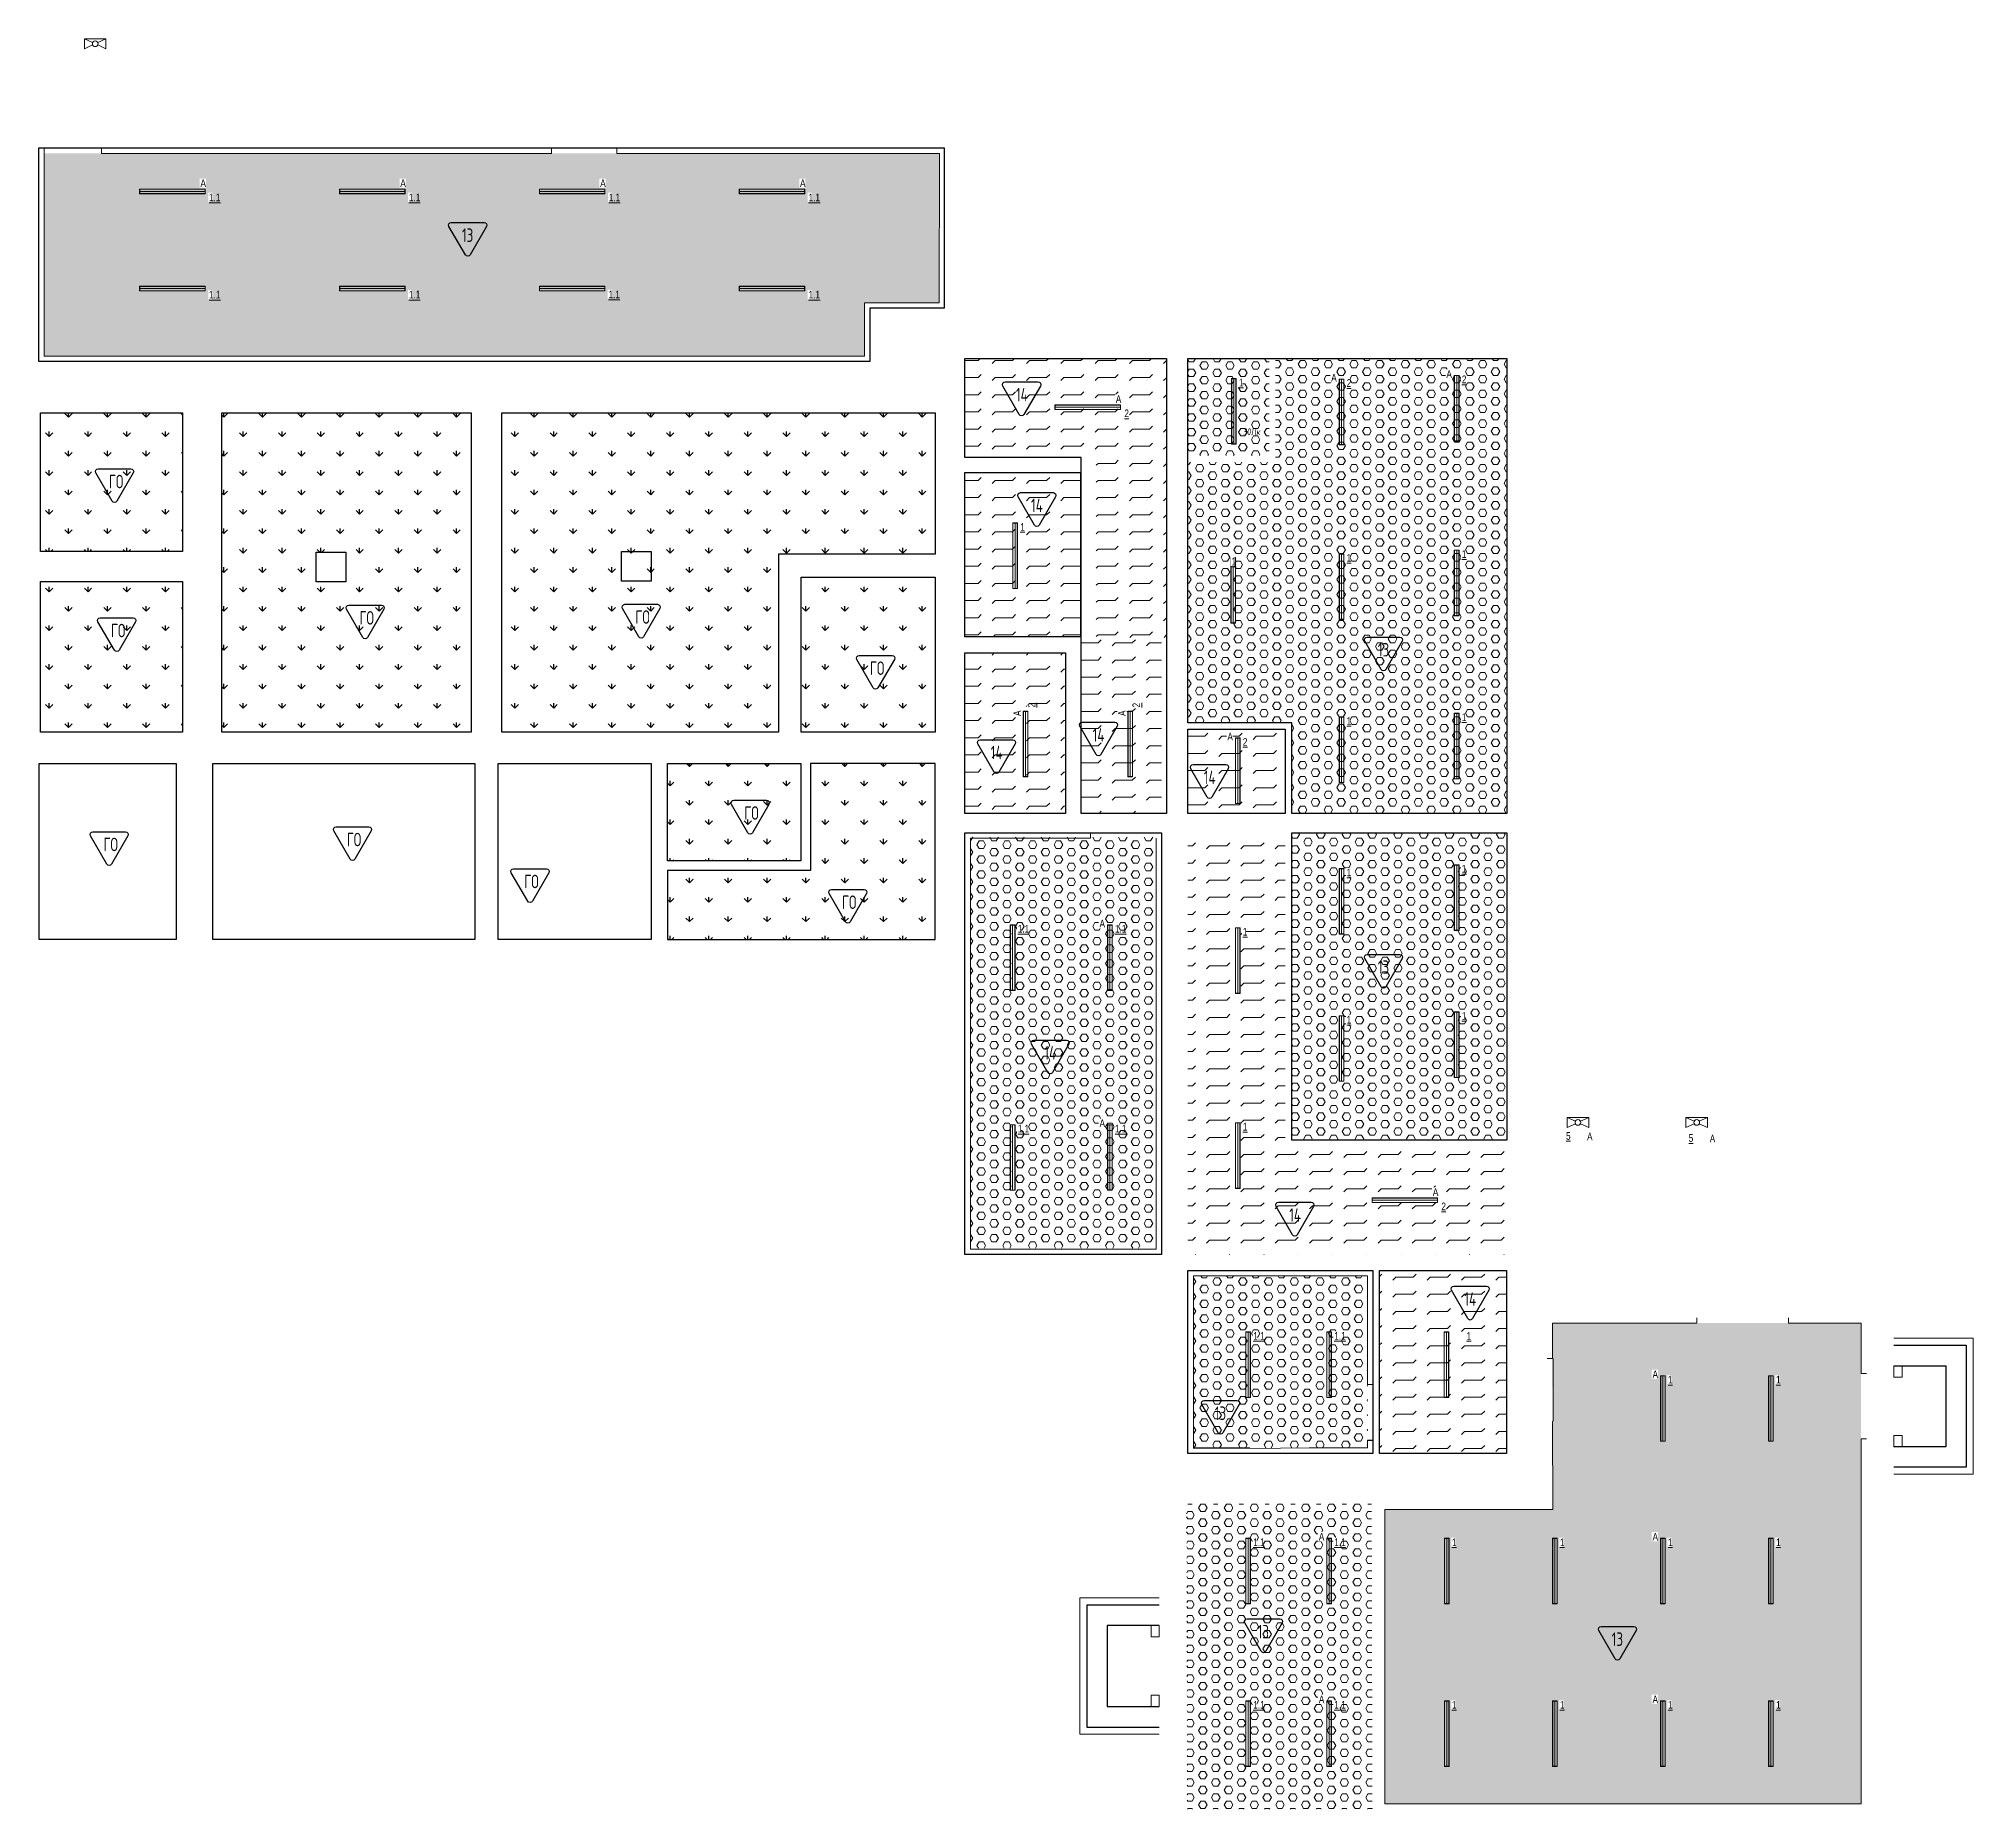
# Model space of a CAD drawing. Header units: millimetres. Extents: x -510890 to 418982, y -118257 to 141350.
# Drawn here: x -312348 to -276532, y 55407 to 88191 of the extents above; entities that cross this region are included whole.
import ezdxf

# ---------------------------------------------------------------- set-up
doc = ezdxf.new("R2010")
doc.units = ezdxf.units.MM
for name, color, linetype, lineweight in [('1 этаж тонкие линии!', 250, 'Continuous', 0), ('_ЭОМ_ОБЩ_Освещение_текст', 250, 'Continuous', 18), ('_ЭОМ_ОБЩ_Освещение_текст тип светильника', 172, 'Continuous', 50), ('_ЭОМ_светильник А', 1, 'Continuous', 35), ('_ЭОМ_светильник Р', 4, 'Continuous', 35), ('АР_МосжилНии_Стены', 202, 'Continuous', 30), ('АР_тонкая линия', 250, 'Continuous', 0), ('Подвал', 250, 'Continuous', 30)]:
    doc.layers.add(name, color=color, linetype=linetype, lineweight=lineweight)
doc.layers.add('X-ref Light', color=250, linetype='Continuous')
doc.layers.add('АР_1_ПЛИНТУС', color=7, linetype='Continuous', true_color=0x76bcab)
doc.layers.add('АР_Потолок_Покраска', color=7, linetype='Continuous', lineweight=5, true_color=0x007399)
doc.layers.get('X-ref Light').off()
doc.styles.add('ISOCPEUR', font='isocpeur.ttf', dxfattribs={"height": 800})
doc.styles.add('ISOCUPER', font='isocpeur.ttf', dxfattribs={"width": 0.85, "oblique": 7})
doc.styles.add('ГОСТ', font='cad.shx', dxfattribs={"width": 0.8})

# ---------------------------------------------------------------- blocks, each defined once
blk = doc.blocks.new('ORIO LINE')
at = {"color": 0, "linetype": 'ByBlock', "lineweight": -2}
for p, q in [((-594, -4), (-594, 84)), ((-594, 84), (621, 84)), ((-590, 0), (-590, 80)), ((-590, 80), (617, 80)), ((617, 0), (-590, 0)), ((617, 80), (617, 0)), ((621, 84), (621, -4)), ((621, -4), (-594, -4))]:
    blk.add_line(p, q, dxfattribs=at)
blk.add_lwpolyline([(-590, 40), (617, 40)], dxfattribs=at)
blk = doc.blocks.new('ЭКРАН 9ВТ')
at = {"color": 0, "linetype": 'ByBlock', "lineweight": -2}
for points in [[(399, 376), (399, 0), (-399, 0), (-399, 376)], [(-399, 376), (-95, 233)], [(-399, 0), (-95, 143)], [(95, 233), (399, 376)], [(95, 143), (399, 0)]]:
    blk.add_lwpolyline(points, dxfattribs=at)
blk.add_circle((0, 188), 105, dxfattribs=at)
blk = doc.blocks.new('A$C89460300')
at = {"layer": '_ЭОМ_светильник А', "color": 18, "lineweight": 20, "ltscale": 100, "true_color": 0x000000, "xscale": 0.5, "yscale": 0.5, "zscale": 0.5, "rotation": 180}
for p in [(28124, 13854), (55574, -6119, 0), (57774, -6119, 0)]:
    blk.add_blockref('ЭКРАН 9ВТ', p, dxfattribs=at)
at = {"layer": '_ЭОМ_светильник А', "color": 18, "lineweight": 20, "ltscale": 100, "true_color": 0x000000}
for p, rotation in [((29568, 11067), 179.9999999999999), ((33268, 11067), 179.9999999999999), ((36968, 11067), 179.9999999999999), ((40668, 11067), 179.9999999999999), ((51238, 6931), 89.99999999999991), ((53370, 6999), 89.99999999999991), ((46514, 7070), 179.9999999999999), ((45308, 809), 269.9999999999999), ((47246, 809), 269.9999999999999), ((49316, 286), 89.99999999999991), ((46949, -3175), 89.99999999999991), ((46949, -6875), 89.99999999999991), ((52383, -7613), 179.9999999999999), ((51008, -10713), 89.99999999999991), ((57187, -11522), 89.99999999999991), ((51008, -14532), 89.99999999999991), ((57187, -14532), 89.99999999999991), ((51008, -17543), 89.99999999999991), ((57187, -17543), 89.99999999999991)]:
    blk.add_blockref('ORIO LINE', p, dxfattribs=dict(at, rotation=rotation))
at = {"layer": '_ЭОМ_светильник Р', "color": 18, "lineweight": 20, "true_color": 0x000000}
for p, rotation in [((29568, 9267), 179.9999999999999), ((33268, 9267), 179.9999999999999), ((36968, 9267), 179.9999999999999), ((40668, 9267), 179.9999999999999), ((49244, 6940), 89.99999999999991), ((45195, 4267), 89.99999999999991), ((51238, 3695), 89.99999999999991), ((53370, 3764), 89.99999999999991), ((49233, 3627), 89.99999999999991), ((51238, 674), 89.99999999999991), ((53370, 742), 89.99999999999991), ((51238, -2131), 89.99999999999991), ((53370, -2063), 89.99999999999991), ((45149, -3175), 89.99999999999991), ((49316, -3228), 89.99999999999991), ((51238, -4856), 89.99999999999991), ((53370, -4788), 89.99999999999991), ((45149, -6875), 89.99999999999991), ((49316, -6838), 89.99999999999991), ((49509, -10713), 89.99999999999991), ((53179, -10713), 89.99999999999991), ((59187, -11522), 89.99999999999991), ((49509, -14532), 89.99999999999991), ((53187, -14532), 89.99999999999991), ((55187, -14532), 89.99999999999991), ((59187, -14532), 89.99999999999991), ((49509, -17543), 89.99999999999991), ((53187, -17543), 89.99999999999991), ((55187, -17543), 89.99999999999991), ((59187, -17543), 89.99999999999991)]:
    blk.add_blockref('ORIO LINE', p, dxfattribs=dict(at, rotation=rotation))
at = {"layer": '_ЭОМ_ОБЩ_Освещение_текст', "color": 18, "lineweight": 20, "ltscale": 100, "true_color": 0x000000, "style": 'ISOCUPER', "oblique": 7, "width": 0.85}
blk.add_text('30Лк', height=125, dxfattribs=at).set_placement((49368, 6513))
at = {"layer": '_ЭОМ_ОБЩ_Освещение_текст тип светильника', "color": 18, "lineweight": 20, "ltscale": 40, "true_color": 0x000000, "insert": (53514, -10094), "char_height": 142.2, "width": 46.12, "attachment_point": 1, "style": 'ГОСТ', "bg_fill": 3, "box_fill_scale": 1.1, "bg_fill_color": 256, "bg_fill_transparency": 0}
blk.add_mtext('{\\L1}', dxfattribs=at)
at = {"layer": '_ЭОМ_ОБЩ_Освещение_текст тип светильника', "color": 18, "lineweight": 20, "ltscale": 40, "true_color": 0x000000, "char_height": 142.2, "width": 46.12, "attachment_point": 1, "style": 'ГОСТ', "bg_fill": 3, "box_fill_scale": 1.1, "bg_fill_color": 256, "bg_fill_transparency": 0}
for s, insert in [('{\\L1.1}', (30231, 9186)), ('{\\L1.1}', (33931, 9186)), ('{\\L1.1}', (37627, 9190)), ('{\\L1.1}', (41331, 9186)), ('{\\L1}', (49299, 7559)), ('{\\L2}', (51293, 7550)), ('{\\L2}', (53425, 7618)), ('{\\L1}', (45250, 4885)), ('{\\L1}', (51293, 4314)), ('{\\L1}', (53425, 4383)), ('{\\L1}', (49161, 4245)), ('{\\L1}', (51293, 1293)), ('{\\L1}', (53425, 1361)), ('{\\L2}', (49371, 905)), ('{\\L1}', (53425, -1444)), ('{\\L1}', (51293, -1512)), ('{\\L1.1}', (45204, -2556)), ('{\\L1.1}', (47004, -2556)), ('{\\L1}', (49371, -2609)), ('{\\L1}', (51293, -4238)), ('{\\L1}', (53425, -4169)), ('{\\L1.1}', (45204, -6256)), ('{\\L1}', (49371, -6219)), ('{\\L1.1}', (49564, -10094)), ('{\\L1.1}', (51063, -10094)), ('{\\L1}', (57242, -10903)), ('{\\L1}', (59242, -10903)), ('{\\L1.1}', (49564, -13914)), ('{\\L1}', (53242, -13914)), ('{\\L1}', (55242, -13914)), ('{\\L1}', (59242, -13914)), ('{\\L1.1}', (49564, -16924)), ('{\\L1}', (53242, -16924)), ('{\\L1}', (55242, -16924)), ('{\\L1}', (59242, -16924))]:
    blk.add_mtext(s, dxfattribs=dict(at, insert=insert))
at = {"layer": '_ЭОМ_ОБЩ_Освещение_текст тип светильника', "color": 18, "lineweight": 18, "ltscale": 40, "true_color": 0x000000, "char_height": 142.2, "width": 55.87, "attachment_point": 1, "style": 'ГОСТ', "bg_fill": 3, "box_fill_scale": 1.1, "bg_fill_color": 256, "bg_fill_transparency": 0}
for insert in [(55354, -6391, 0), (57625, -6429, 0)]:
    blk.add_mtext('{\\L5}', dxfattribs=dict(at, insert=insert))
at = {"layer": '_ЭОМ_светильник А', "color": 18, "lineweight": 20, "ltscale": 100, "true_color": 0x000000, "char_height": 142, "width": 86.04, "attachment_point": 1, "style": 'ГОСТ', "bg_fill": 3, "box_fill_scale": 1.1, "bg_fill_color": 256, "bg_fill_transparency": 0}
for insert in [(30073, 11251), (33773, 11251), (37473, 11251), (41173, 11251), (47019, 7253), (46718, -6155), (52888, -7430), (50778, -13812), (56956, -13812), (50778, -16823), (56956, -16823)]:
    blk.add_mtext('А', dxfattribs=dict(at, insert=insert))
at = {"layer": '_ЭОМ_светильник А', "color": 18, "lineweight": 20, "ltscale": 100, "true_color": 0x000000, "char_height": 142, "width": 86.04, "attachment_point": 1, "rotation": 90, "style": 'ГОСТ', "bg_fill": 3, "box_fill_scale": 1.1, "bg_fill_color": 256, "bg_fill_transparency": 0}
for insert in [(45124, 1314), (47062, 1314)]:
    blk.add_mtext('А', dxfattribs=dict(at, insert=insert))
at = {"layer": '_ЭОМ_светильник А', "color": 18, "lineweight": 18, "ltscale": 100, "true_color": 0x000000, "char_height": 142, "width": 86.04, "attachment_point": 1, "style": 'ГОСТ', "bg_fill": 3, "box_fill_scale": 1.1, "bg_fill_color": 256, "bg_fill_transparency": 0}
for insert in [(55744, -6402, 0), (58015, -6439, 0)]:
    blk.add_mtext('А', dxfattribs=dict(at, insert=insert))
at = {"layer": '_ЭОМ_ОБЩ_Освещение_текст тип светильника', "color": 18, "lineweight": 20, "ltscale": 40, "true_color": 0x000000, "char_height": 142.2, "width": 46.12, "attachment_point": 1, "style": 'ГОСТ', "bg_fill": 3, "box_fill_scale": 1.1, "bg_fill_color": 256, "bg_fill_transparency": 0}
for s, insert in [('{\\L1.1}', (30231, 10986)), ('{\\L1.1}', (33931, 10986)), ('{\\L1.1}', (37631, 10986)), ('{\\L1.1}', (41331, 10986)), ('{\\L2}', (47177, 6989)), ('{\\L1.1}', (47004, -6256)), ('{\\L2}', (53046, -7695)), ('{\\L1.1}', (51063, -13914)), ('{\\L1}', (57242, -13914)), ('{\\L1.1}', (51063, -16924)), ('{\\L1}', (57242, -16924))]:
    blk.add_mtext(s, dxfattribs=dict(at, insert=insert))
at = {"layer": '_ЭОМ_ОБЩ_Освещение_текст тип светильника', "color": 18, "lineweight": 20, "ltscale": 40, "true_color": 0x000000, "char_height": 142.2, "width": 46.12, "attachment_point": 1, "rotation": 90, "style": 'ГОСТ', "bg_fill": 3, "box_fill_scale": 1.1, "bg_fill_color": 256, "bg_fill_transparency": 0}
for insert in [(45389, 1472), (47327, 1472)]:
    blk.add_mtext('{\\L2}', dxfattribs=dict(at, insert=insert))
at = {"layer": '_ЭОМ_светильник А', "color": 18, "lineweight": 20, "ltscale": 100, "true_color": 0x000000, "char_height": 142, "width": 86.04, "attachment_point": 1, "style": 'ГОСТ', "bg_fill": 3, "box_fill_scale": 1.1, "bg_fill_color": 256, "bg_fill_transparency": 0}
for insert in [(51007, 7648), (53139, 7716), (49085, 1003), (46718, -2459), (56956, -10805)]:
    blk.add_mtext('А', dxfattribs=dict(at, insert=insert))
blk = doc.blocks.new('A$C6d548d09')
at = {"layer": '1 этаж тонкие линии!', "color": 18, "ltscale": 100, "true_color": 0x000000, "transparency": 33554559, "elevation": -1}
for points in [[(40923, -44433), (40923, -48290), (56113, -48290), (56113, -47298), (57496, -47298), (57500, -44536), (51525, -44533)], [(50315, -44533), (41987, -44533)]]:
    blk.add_lwpolyline(points, dxfattribs=at)
at = {"layer": 'АР_тонкая линия', "color": 18, "ltscale": 500, "true_color": 0x000000}
for p, q in [((41987, -44533, -1), (41986, -44433)), ((50315, -44533, -1), (50315, -44433)), ((51525, -44533, -1), (51525, -44433)), ((71520, -66191, -1), (71520, -66091)), ((73220, -66191, -3), (73220, -66091, -1)), ((68750, -66846, -3), (68849, -66846, -1)), ((65427, -67328, -3), (65526, -67328, -1)), ((74562, -67126, -1), (74662, -67126)), ((65427, -68367, -3), (65526, -68367, -1)), ((74562, -68335, -1), (74662, -68335))]:
    blk.add_line(p, q, dxfattribs=at)
at = {"layer": 'АР_тонкая линия', "color": 18, "ltscale": 500, "true_color": 0x000000, "elevation": -1}
for points in [[(63248, -68504), (62202, -68504), (62202, -65316), (65426, -65316), (65426, -67328)], [(68849, -66846), (68848, -66191), (71520, -66191)], [(73220, -66191), (74562, -66191), (74562, -67126)], [(74562, -68335), (74562, -75094), (65747, -75094), (65747, -69640), (68853, -69640), (68851, -68010)], [(65426, -68367), (65426, -68504), (64348, -68504)]]:
    blk.add_lwpolyline(points, dxfattribs=at)

msp = doc.modelspace()

# ---------------------------------------------------------------- hatches: boundary and pattern name
at = {"layer": 'Defpoints'}
h = msp.add_hatch(dxfattribs=at)
h.set_pattern_fill('GRASS', color=256, scale=20)
h.paths.add_polyline_path([(-312315.7, 81263.1), (-309682.7, 81263.1), (-309682.7, 78698.5), (-312315.7, 78698.5)])
h.paths.add_polyline_path([(-312315.7, 78142.5), (-309682.7, 78142.5), (-309682.7, 75348.8), (-312315.7, 75348.8)])
h.paths.add_polyline_path([(-306662.4, 78135.4), (-307213.6, 78135.4), (-307213.6, 78684.1), (-306662.4, 78684.1)])
h.paths.add_polyline_path([(-308958.8, 81263.1), (-304342.5, 81263.1), (-304342.5, 75348.8), (-308958.8, 75348.8)])
h = msp.add_hatch(dxfattribs=at)
h.set_pattern_fill('GRASS', color=256, scale=20)
h.paths.add_polyline_path([(-300707.5, 72786.3), (-300707.5, 71514.6), (-295751.5, 71514.6), (-295751.6, 74769.3), (-298057.5, 74769.3), (-298057.5, 72786.3)])
h.paths.add_polyline_path([(-300707.5, 74769.3), (-298237.5, 74769.3), (-298237.5, 72966.3), (-300707.5, 72966.3)], flags=17)
h.paths.add_polyline_path([(-303771.6, 81263.1), (-295751.6, 81263.1), (-295751.6, 78646), (-298648.8, 78646), (-298648.8, 75348.8), (-303771.6, 75348.8)])
h.paths.add_polyline_path([(-298231.9, 78219.1), (-295751.6, 78219.1), (-295751.6, 75348.8), (-298231.9, 75348.8)], flags=17)
at = {"layer": 'АР_Потолок_Покраска'}
h = msp.add_hatch(dxfattribs=at)
h.set_pattern_fill('HEX', color=256, scale=25)
h.set_pattern_definition([(0, (-99.76, 100.11), (0, 137.48153), [79.375, -158.75]), (120, (-99.76, 100.11), (-119.0625, -68.740766), [79.375, -158.75]), (60, (-20.38, 100.11), (-119.0625, 68.740766), [79.375, -158.75])])
h.paths.add_polyline_path([(-312245, 86068.2), (-295674.8, 86068.2), (-295683.3, 83302.9), (-297059.6, 83302.9), (-297059.6, 82311.2), (-312253.5, 82311.2)])
h = msp.add_hatch(dxfattribs=at)
h.set_pattern_fill('FLEX', color=256, scale=50)
h.paths.add_polyline_path([(-292768, 80434.5), (-295200.8, 80434.6), (-295200.8, 82271.3), (-291467.2, 82271.4), (-291467.2, 77104.5), (-292768, 77104.4)])
h.paths.add_polyline_path([(-295200.8, 76817.6), (-293340.5, 76817.6), (-293340.5, 73847.3), (-295200.8, 73847.3)])
h.paths.add_polyline_path([(-295200.8, 80158.5), (-293061.5, 80158.9), (-293061.5, 77115.2), (-295200.8, 77114.7)], flags=17)
h = msp.add_hatch(dxfattribs=at)
h.set_pattern_fill('HEX', color=256, scale=25)
h.set_pattern_definition([(0, (-545449.67, 46211.3), (0, 137.48153), [79.375, -158.75]), (120, (-545449.67, 46211.3), (-119.0625, -68.74077), [79.375, -158.75]), (60, (-545370.3, 46211.3), (-119.0625, 68.74077), [79.375, -158.75])])
h.paths.add_polyline_path([(-291070.9, 80351.3), (-289450.4, 80351.3), (-289450.4, 82271.3), (-285166.5, 82271.3), (-285166.5, 73847.3), (-289150.4, 73847.3), (-289150.4, 75525.3), (-291072.1, 75524.5)])
h = msp.add_hatch(dxfattribs=at)
h.set_pattern_fill('HEX', color=256, scale=25)
h.set_pattern_definition([(0, (-545364.81, 48663.95), (0, 137.48153), [79.375, -158.75]), (120, (-545364.81, 48663.95), (-119.0625, -68.74077), [79.375, -158.75]), (60, (-545285.43, 48663.95), (-119.0625, 68.74077), [79.375, -158.75])])
h.paths.add_polyline_path([(-291070.4, 82271.3), (-289570.4, 82271.3), (-289570.4, 80471.3), (-291070.4, 80471.3)])
h = msp.add_hatch(dxfattribs=at)
h.set_pattern_fill('FLEX', color=256, scale=50)
h.set_pattern_definition([(0, (-394654.15, 14773.6), (0, 317.5), [317.5, -317.5]), (45, (-394336.65, 14773.6), (0, 317.5), [79.375, -290.2628, 79.375, -449.0128])])
h.paths.add_polyline_path([(-293047, 77135.7), (-291562.2, 77135.7), (-291562.2, 73847.3), (-293047, 73847.3)])
h = msp.add_hatch(dxfattribs=at)
h.set_pattern_fill('FLEX', color=256, scale=50)
h.set_pattern_definition([(0, (-392677.53, 13043.6), (0, 317.5), [317.5, -317.5]), (45, (-392360.03, 13043.6), (0, 317.5), [79.375, -290.2628, 79.375, -449.0128])])
h.paths.add_polyline_path([(-291070.4, 75405.7), (-289270.4, 75405.7), (-289270.4, 73847.3), (-291070.4, 73847.3)])
h = msp.add_hatch(dxfattribs=at)
h.set_pattern_fill('FLEX', color=256, scale=50)
h.set_pattern_definition([(0, (-387826.7, 8157.8), (0, 317.5), [317.5, -317.5]), (45, (-387509.2, 8157.78), (0, 317.5), [79.375, -290.2628, 79.375, -449.0128])])
h.paths.add_polyline_path([(-287507.1, 65678.8), (-291070.4, 65678.8), (-291070.4, 73486.8), (-289270.4, 73486.8), (-289270.4, 67678.8), (-285166.5, 67675.3), (-285168.2, 65677.4)])
h = msp.add_hatch(dxfattribs=at)
h.set_pattern_fill('HEX', color=256, scale=25)
h.set_pattern_definition([(0, (-543444.81, 35991.39), (0, 137.48153), [79.375, -158.75]), (120, (-543444.81, 35991.39), (-119.0625, -68.74077), [79.375, -158.75]), (60, (-543365.43, 35991.39), (-119.0625, 68.74077), [79.375, -158.75])])
h.paths.add_polyline_path([(-289150.4, 73486.8), (-285166.5, 73486.8), (-285166.5, 67798.8), (-289150.4, 67798.8)])
h = msp.add_hatch(dxfattribs=at)
h.set_pattern_fill('HEX', color=256, scale=25)
h.set_pattern_definition([(0, (99.33, -79.16), (0, 137.48153), [79.375, -158.75]), (120, (99.33, -79.16), (-119.0625, -68.740766), [79.375, -158.75]), (60, (178.71, -79.16), (-119.0625, 68.740766), [79.375, -158.75])])
h.paths.add_polyline_path([(-295101.4, 73405.9), (-291662.9, 73405.9), (-291662.9, 65799.6), (-295101.5, 65799.6)])
h = msp.add_hatch(dxfattribs=at)
h.set_pattern_fill('HEX', color=256, scale=25)
h.set_pattern_definition([(0, (-545364.81, 30189.1), (0, 137.48153), [79.375, -158.75]), (120, (-545364.81, 30189.1), (-119.0625, -68.74077), [79.375, -158.75]), (60, (-545285.43, 30189.1), (-119.0625, 68.74077), [79.375, -158.75])])
h.paths.add_polyline_path([(-290969.4, 65286.8), (-287746.7, 65286.8), (-287744.9, 62103), (-290969.4, 62095.3)])
h = msp.add_hatch(dxfattribs=at)
h.set_pattern_fill('FLEX', color=256, scale=50)
h.set_pattern_definition([(0, (-388186.65, 3665.36), (0, 317.5), [317.5, -317.5]), (45, (-387869.15, 3665.36), (0, 317.5), [79.375, -290.2628, 79.375, -449.0128])])
h.paths.add_polyline_path([(-287525.5, 65384.5), (-285171.4, 65384.5), (-285171.4, 61996.5), (-287525.5, 61996.5)])
h = msp.add_hatch(dxfattribs=at)
h.set_pattern_fill('HEX', color=256, scale=25)
h.set_pattern_definition([(0, (-536928.14, 29218.79), (0, 137.48153), [79.375, -158.75]), (120, (-536928.14, 29218.79), (-119.0625, -68.74077), [79.375, -158.75]), (60, (-536848.76, 29218.79), (-119.0625, 68.74077), [79.375, -158.75])])
h.paths.add_polyline_path([(-284323.7, 64410), (-278610.2, 64410), (-278610.2, 55506.7), (-287421.2, 55506.7), (-287421.2, 60961.1), (-284319.4, 60961.1)])
h = msp.add_hatch(dxfattribs=at)
h.set_pattern_fill('HEX', color=256, scale=25)
h.set_pattern_definition([(0, (-545390.75, 25861.61), (0, 137.48153), [79.375, -158.75]), (120, (-545390.75, 25861.61), (-119.0625, -68.74077), [79.375, -158.75]), (60, (-545311.38, 25861.61), (-119.0625, 68.74077), [79.375, -158.75])])
h.paths.add_polyline_path([(-291096.3, 61057), (-287671.7, 61057), (-287658.7, 55406.7), (-291083.4, 55406.7)])

# ---------------------------------------------------------------- linework, layer by layer
for points in [[(-312347.9, 86167.6), (-295583.5, 86167.6), (-295583.5, 83202.8), (-296959.8, 83202.8), (-296959.8, 82211.1), (-312347.9, 82211.1)], [(-291070.4, 82271.3), (-285166.5, 82271.3), (-285166.5, 73847.3), (-289150.4, 73847.3), (-289150.4, 75525.3), (-291072.1, 75524.5)], [(-312315.7, 81263.1), (-309682.7, 81263.1), (-309682.7, 78698.5), (-312315.7, 78698.5)], [(-308958.8, 81263.1), (-304342.5, 81263.1), (-304342.5, 75348.8), (-308958.8, 75348.8)], [(-303771.6, 81263.1), (-295751.6, 81263.1), (-295751.6, 78646), (-298648.8, 78646), (-298648.8, 75348.8), (-303771.6, 75348.8)], [(-295200.8, 80158.5), (-293061.5, 80158.9), (-293061.5, 77115.2), (-295200.8, 77114.7)], [(-307213.6, 78684.1), (-306662.4, 78684.1), (-306662.4, 78135.4), (-307213.6, 78135.4)], [(-301561.1, 78696.7), (-301009.9, 78696.7), (-301009.9, 78147.9), (-301561.1, 78147.9)], [(-312315.7, 78142.5), (-309682.7, 78142.5), (-309682.7, 75348.8), (-312315.7, 75348.8)], [(-298231.9, 78219.1), (-295751.6, 78219.1), (-295751.6, 75348.8), (-298231.9, 75348.8)], [(-295200.8, 76817.6), (-293340.5, 76817.6), (-293340.5, 73847.3), (-295200.8, 73847.3)], [(-291070.4, 75405.7), (-289270.4, 75405.7), (-289270.4, 73847.3), (-291070.4, 73847.3)], [(-312339.8, 74769.3), (-309803.5, 74769.3), (-309803.5, 71514.7), (-312339.8, 71514.7)], [(-309124.4, 74769.3), (-304275.9, 74769.3), (-304275.9, 71514.6), (-309124.4, 71514.6)], [(-303839.6, 74769.3), (-301007.5, 74769.3), (-301007.5, 71514.6), (-303839.6, 71514.6)], [(-300707.5, 74769.3), (-298237.5, 74769.3), (-298237.5, 72966.3), (-300707.5, 72966.3)], [(-295200.8, 73485), (-291562.2, 73485), (-291562.2, 65678.8), (-295200.8, 65678.8)], [(-289150.4, 73486.8), (-285166.5, 73486.8), (-285166.5, 67798.8), (-289150.4, 67798.8)], [(-291070.4, 65384.5), (-287645.7, 65383.8), (-287645.7, 61995.8), (-291070.4, 61996.5)], [(-287525.5, 65384.5), (-285171.4, 65384.5), (-285171.4, 61996.5), (-287525.5, 61996.5)]]:
    msp.add_lwpolyline(points, close=True)
for points in [[(-304708.8, 84787.8), (-304102.5, 84787.8, -0.5773495), (-304059.2, 84712.8), (-304362.3, 84187.8, -0.5773541), (-304448.9, 84187.8), (-304752.1, 84712.8, -0.5773491), (-304708.8, 84787.8, -0.0000017)], [(-294453.6, 81834.7), (-293847.4, 81834.7, -0.5773495), (-293804.1, 81759.7), (-294107.2, 81234.7, -0.5773541), (-294193.8, 81234.7), (-294496.9, 81759.7, -0.5773491), (-294453.6, 81834.7, -0.0000017)], [(-311245.5, 80226.1), (-310639.3, 80226.1, -0.5773495), (-310596, 80151.1), (-310899.1, 79626.1, -0.5773541), (-310985.7, 79626.1), (-311288.8, 80151.1, -0.5773491), (-311245.5, 80226.1, -0.0000017)], [(-294173, 79785.4), (-293566.7, 79785.4, -0.5773495), (-293523.4, 79710.4), (-293826.6, 79185.4, -0.5773541), (-293913.2, 79185.4), (-294216.3, 79710.4, -0.5773491), (-294173, 79785.4, -0.0000017)], [(-311207.1, 77467.6), (-310600.9, 77467.6, -0.5773495), (-310557.6, 77392.6), (-310860.7, 76867.6, -0.5773541), (-310947.3, 76867.6), (-311250.4, 77392.6, -0.5773491), (-311207.1, 77467.6, -0.0000017)], [(-306606.7, 77702.3), (-306000.5, 77702.3, -0.5773495), (-305957.2, 77627.3), (-306260.3, 77102.3, -0.5773541), (-306346.9, 77102.3), (-306650, 77627.3, -0.5773491), (-306606.7, 77702.3, -0.0000017)], [(-301498, 77717.7), (-300891.8, 77717.7, -0.5773495), (-300848.5, 77642.7), (-301151.6, 77117.7, -0.5773541), (-301238.2, 77117.7), (-301541.3, 77642.7, -0.5773491), (-301498, 77717.7, -0.0000017)], [(-287752.9, 77112.3), (-287146.7, 77112.3, -0.5773495), (-287103.4, 77037.3), (-287406.5, 76512.3, -0.5773541), (-287493.1, 76512.3), (-287796.2, 77037.3, -0.5773491), (-287752.9, 77112.3, -0.0000017)], [(-297156.2, 76770.4), (-296550, 76770.4, -0.5773495), (-296506.7, 76695.4), (-296809.8, 76170.4, -0.5773541), (-296896.4, 76170.4), (-297199.5, 76695.4, -0.5773491), (-297156.2, 76770.4, -0.0000017)], [(-293031.6, 75535.4), (-292425.4, 75535.4, -0.5773495), (-292382.1, 75460.4), (-292685.2, 74935.4, -0.5773541), (-292771.8, 74935.4), (-293075, 75460.4, -0.5773491), (-293031.6, 75535.4, -0.0000017)], [(-294918.4, 75209.3), (-294312.2, 75209.3, -0.5773495), (-294268.9, 75134.3), (-294572, 74609.3, -0.5773541), (-294658.6, 74609.3), (-294961.7, 75134.3, -0.5773491), (-294918.4, 75209.3, -0.0000017)], [(-290974.6, 74749.5), (-290368.4, 74749.5, -0.5773495), (-290325.1, 74674.5), (-290628.2, 74149.5, -0.5773541), (-290714.8, 74149.5), (-291017.9, 74674.5, -0.5773491), (-290974.6, 74749.5, -0.0000017)], [(-299481, 74089), (-298874.8, 74089, -0.5773495), (-298831.5, 74014), (-299134.6, 73489, -0.5773541), (-299221.2, 73489), (-299524.3, 74014, -0.5773491), (-299481, 74089, -0.0000017)], [(-311345.6, 73506.6), (-310739.4, 73506.6, -0.5773495), (-310696.1, 73431.6), (-310999.2, 72906.6, -0.5773541), (-311085.8, 72906.6), (-311388.9, 73431.6, -0.5773491), (-311345.6, 73506.6, -0.0000017)], [(-306841.2, 73597.7), (-306235, 73597.7, -0.5773495), (-306191.7, 73522.7), (-306494.8, 72997.7, -0.5773541), (-306581.4, 72997.7), (-306884.5, 73522.7, -0.5773491), (-306841.2, 73597.7, -0.0000017)], [(-303555, 72821.3), (-302948.8, 72821.3, -0.5773495), (-302905.5, 72746.3), (-303208.6, 72221.3, -0.5773541), (-303295.2, 72221.3), (-303598.3, 72746.3, -0.5773491), (-303555, 72821.3, -0.0000017)], [(-297672.8, 72437.1), (-297066.6, 72437.1, -0.5773495), (-297023.3, 72362.1), (-297326.4, 71837.1, -0.5773541), (-297413, 71837.1), (-297716.1, 72362.1, -0.5773491), (-297672.8, 72437.1, -0.0000017)], [(-287752.9, 71236.7), (-287146.7, 71236.7, -0.5773495), (-287103.4, 71161.7), (-287406.5, 70636.7, -0.5773541), (-287493.1, 70636.7), (-287796.2, 71161.7, -0.5773491), (-287752.9, 71236.7, -0.0000017)], [(-293926.3, 69648.2), (-293320.1, 69648.2, -0.5773495), (-293276.8, 69573.2), (-293579.9, 69048.2, -0.5773541), (-293666.5, 69048.2), (-293969.6, 69573.2, -0.5773491), (-293926.3, 69648.2, -0.0000017)], [(-289394.2, 66646), (-288788, 66646, -0.5773495), (-288744.7, 66571), (-289047.8, 66046, -0.5773541), (-289134.4, 66046), (-289437.5, 66571, -0.5773491), (-289394.2, 66646, -0.0000017)], [(-286150.7, 65091.5), (-285544.5, 65091.5, -0.5773495), (-285501.2, 65016.5), (-285804.3, 64491.5, -0.5773541), (-285890.9, 64491.5), (-286194, 65016.5, -0.5773491), (-286150.7, 65091.5, -0.0000017)], [(-290771, 62975.7), (-290164.7, 62975.7, -0.5773495), (-290121.4, 62900.7), (-290424.6, 62375.7, -0.5773541), (-290511.2, 62375.7), (-290814.3, 62900.7, -0.5773491), (-290771, 62975.7, -0.0000017)], [(-289977.4, 58931.9), (-289371.2, 58931.9, -0.5773495), (-289327.9, 58856.9), (-289631, 58331.9, -0.5773541), (-289717.6, 58331.9), (-290020.7, 58856.9, -0.5773491), (-289977.4, 58931.9, -0.0000017)], [(-283422.8, 58792), (-282816.6, 58792, -0.5773495), (-282773.3, 58717), (-283076.4, 58192, -0.5773541), (-283163, 58192), (-283466.1, 58717, -0.5773491), (-283422.8, 58792, -0.0000017)]]:
    msp.add_lwpolyline(points, format="xyb")
for points in [[(-293047, 80434.5), (-295200.8, 80434.6), (-295200.8, 82271.3), (-291468.1, 82271.3), (-291468.1, 73847.3), (-293047, 73847.3), (-293047, 80434.5)], [(-300707.5, 72786.3), (-300707.5, 71514.6), (-295751.5, 71514.6), (-295751.6, 74769.3), (-298057.5, 74769.3), (-298057.5, 72786.3), (-300707.5, 72786.3)]]:
    msp.add_lwpolyline(points)
at = {"layer": 'АР_1_ПЛИНТУС', "color": 18, "lineweight": 9, "ltscale": 1000, "true_color": 0x000000, "elevation": 0.4}
msp.add_lwpolyline([(-278000.2, 63410.1), (-277847.7, 63410.1), (-277847.7, 63620.7), (-278000.2, 63620.7)], close=True, dxfattribs=at)
at = {"layer": 'АР_1_ПЛИНТУС', "color": 18, "lineweight": 9, "ltscale": 1000, "true_color": 0x000000}
msp.add_lwpolyline([(-278000.4, 62119.7), (-277847.9, 62119.7), (-277847.9, 62330.2), (-278000.4, 62330.2)], close=True, dxfattribs=at)
at = {"layer": 'АР_МосжилНии_Стены', "color": 18, "lineweight": 18, "ltscale": 100, "true_color": 0x000000, "elevation": 0.4}
msp.add_lwpolyline([(-278000, 64130.7), (-276531.6, 64130.7), (-276531.6, 61609.5), (-278000, 61609.5)], dxfattribs=at)
at = {"layer": 'АР_МосжилНии_Стены', "color": 18, "lineweight": 25, "ltscale": 100, "true_color": 0x000000, "elevation": 0.4}
for points in [[(-278000, 64000.7), (-276661.6, 64000.7), (-276661.6, 61739.5), (-278000, 61739.5)], [(-278000, 63620.7), (-277041.6, 63620.7), (-277041.6, 62119.5), (-278000, 62119.5)]]:
    msp.add_lwpolyline(points, dxfattribs=at)

# ---------------------------------------------------------------- texts
at = {"char_height": 250, "width": 294.334, "attachment_point": 1, "style": 'ISOCPEUR'}
for s, insert in [('{\\W0.7;13}', (-304512.4, 84677.2)), ('{\\W0.7;14}', (-294257.2, 81724.2)), ('{\\W0.7;ГО}', (-311049.1, 80115.6)), ('{\\W0.7;14}', (-293976.6, 79674.8)), ('{\\W0.7;ГО}', (-306410.3, 77591.7)), ('{\\W0.7;ГО}', (-301301.6, 77607.2)), ('{\\W0.7;ГО}', (-311010.7, 77357)), ('{\\W0.7;ГО}', (-296959.8, 76659.8)), ('{\\W0.7;13}', (-287556.5, 77001.7)), ('{\\W0.7;14}', (-292835.3, 75424.8)), ('{\\W0.7;14}', (-294722, 75098.7)), ('{\\W0.7;14}', (-290778.2, 74638.9)), ('{\\W0.7;ГО}', (-299284.6, 73978.5)), ('{\\W0.7;ГО}', (-306644.8, 73487.2)), ('{\\W0.7;ГО}', (-311149.2, 73396)), ('{\\W0.7;ГО}', (-303358.6, 72710.7)), ('{\\W0.7;ГО}', (-297476.4, 72326.5)), ('{\\W0.7;13}', (-287556.5, 71126.1)), ('{\\W0.7;14}', (-293729.9, 69537.6)), ('{\\W0.7;14}', (-289197.8, 66535.4)), ('{\\W0.7;14}', (-285954.3, 64980.9)), ('{\\W0.7;13}', (-290574.6, 62865.2)), ('{\\W0.7;13}', (-289781.1, 58821.3)), ('{\\W0.7;13}', (-283226.4, 58681.4))]:
    msp.add_mtext(s, dxfattribs=dict(at, insert=insert))

# ---------------------------------------------------------------- next in the draw order: block references
at = {"layer": 'X-ref Light', "color": 1, "lineweight": 18}
msp.add_blockref('A$C89460300', (-339425.7, 74336.4), dxfattribs=at)

# ---------------------------------------------------------------- next in the draw order: linework, layer by layer
at = {"color": 153, "lineweight": 9, "true_color": 0x5295b7}
for p, q in [((-290969.4, 65286.8), (-290969.4, 62095.3)), ((-290969.4, 65286.8), (-287746.7, 65286.8)), ((-287746.7, 65286.8), (-287746.7, 63271.5)), ((-287746.7, 63271.5), (-287645.7, 63273.6)), ((-290969.4, 62089), (-287744.9, 62096.6)), ((-287744.9, 62103), (-287744.9, 62241.1)), ((-287744.9, 62241.1), (-287645.6, 62241.1))]:
    msp.add_line(p, q, dxfattribs=at)
at = {"color": 18, "lineweight": 9, "true_color": 0x000000}
for points in [[(-292876.7, 73485), (-292876.7, 73385), (-295099.8, 73385), (-295099.8, 65778.8), (-291662.2, 65778.8)], [(-291662.2, 65778.8), (-291662.2, 73387.3)]]:
    msp.add_lwpolyline(points, dxfattribs=at)
at = {"layer": 'АР_1_ПЛИНТУС', "color": 153, "lineweight": 9, "ltscale": 1000, "true_color": 0x5295b7}
msp.add_line((-284311.5, 63754.5, -1.4), (-284311.5, 62590.5, -1.4), dxfattribs=at)
for points, elevation in [([(-291755.3, 58598.8), (-291602.8, 58598.8), (-291602.8, 58809.4), (-291755.3, 58809.4)], 0.4), ([(-291755.3, 57308.2), (-291602.8, 57308.2), (-291602.8, 57518.7), (-291755.3, 57518.7)], 0.7)]:
    msp.add_lwpolyline(points, close=True, dxfattribs=dict(at, elevation=elevation))
at = {"layer": 'АР_МосжилНии_Стены', "color": 18, "lineweight": 25, "ltscale": 100, "true_color": 0x000000, "elevation": 0.4}
for points in [[(-291606.2, 59189.4), (-292944.6, 59189.4), (-292944.6, 56928.2), (-291606.2, 56928.2)], [(-291606.2, 58809.4), (-292564.6, 58809.4), (-292564.6, 57308.2), (-291606.2, 57308.2)]]:
    msp.add_lwpolyline(points, dxfattribs=at)
at = {"layer": 'Подвал', "lineweight": 18, "ltscale": 100, "elevation": 0.4}
msp.add_lwpolyline([(-291606.2, 59319.4), (-293074.6, 59319.4), (-293074.6, 56798.2), (-291606.2, 56798.2)], dxfattribs=at)

# ---------------------------------------------------------------- next in the draw order: block references
at = {"layer": 'АР_тонкая линия', "ltscale": 500}
msp.add_blockref('A$C6d548d09', (-353172.1, 130600.7), dxfattribs=at)

doc.saveas('drawing.dxf')
